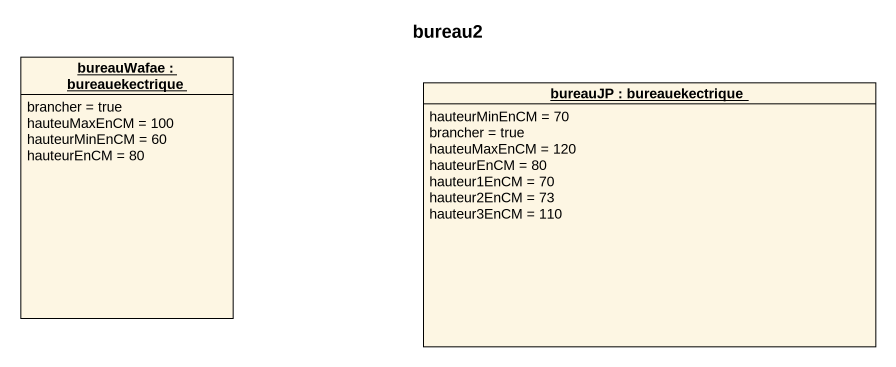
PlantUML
@startuml
title bureau2
hide circle
hide empty members
object "bureauWafae : bureauekectrique" as bureauWafae {
  brancher = true
  hauteuMaxEnCM = 100
  hauteurMinEnCM = 60
  hauteurEnCM = 80
}
object "bureauJP : bureauekectrique" as bureauJP {
  hauteurMinEnCM = 70
  brancher = true
  hauteuMaxEnCM = 120
  hauteurEnCM = 80
  hauteur1EnCM = 70
  hauteur2EnCM = 73
  hauteur3EnCM = 110
}
@enduml
